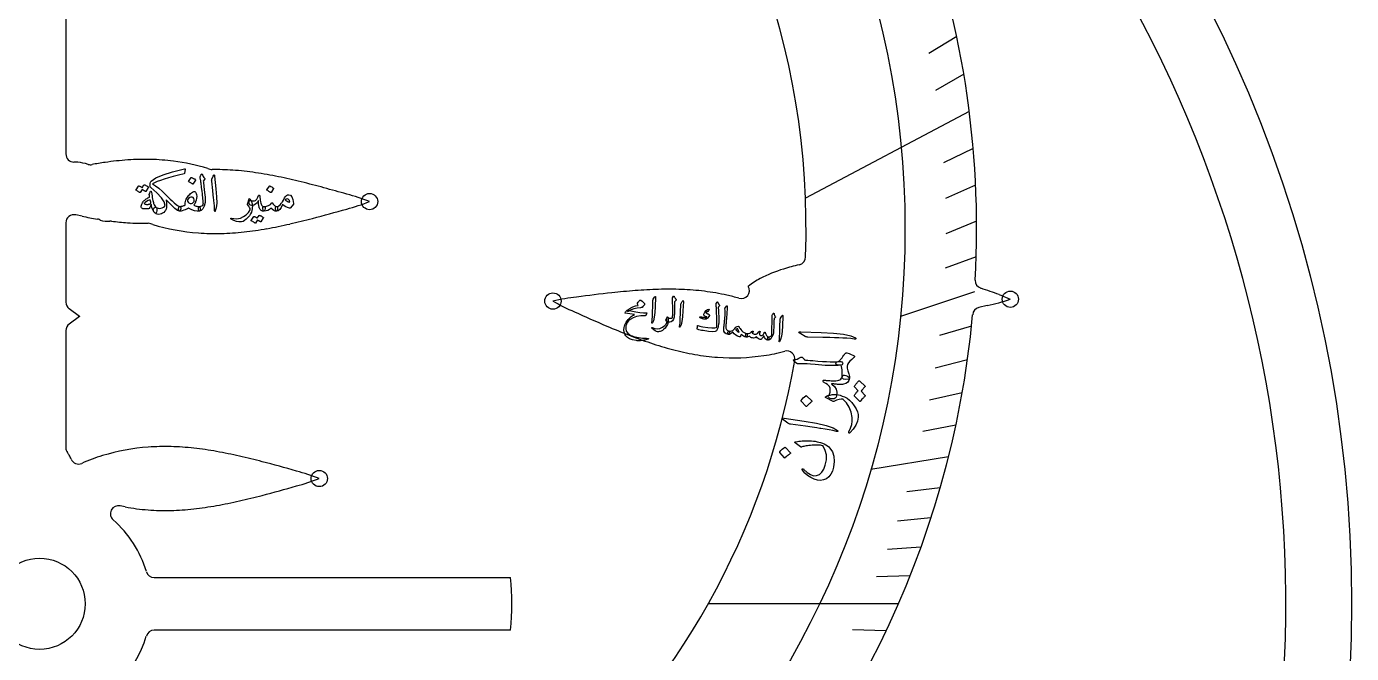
# Model space of a CAD drawing. Header units: millimetres. Extents: x -40.3 to 40.3, y -40.3 to 40.3.
# Drawn here: x -0.4 to 40.32, y -1.53 to 17.73 of the extents above; entities that cross this region are included whole.
import ezdxf

# ---------------------------------------------------------------- set-up
doc = ezdxf.new("R2010")
doc.units = ezdxf.units.MM
for name, color, linetype in [('CUT_INNER', 6, 'Continuous'), ('CUT_OUTER', 1, 'Continuous'), ('ENGRAVE', 7, 'Continuous'), ('ENGRAVE_FINE', 8, 'Continuous'), ('TEXT', 5, 'Continuous')]:
    doc.layers.add(name, color=color, linetype=linetype)

msp = doc.modelspace()

# ---------------------------------------------------------------- linework, layer by layer
at = {"layer": 'CUT_INNER'}
for points in [[(0.806, 19.879), (0.806, 13.816)], [(5.167, 13.369), (5.229, 13.348)], [(1.305, 11.904), (1.109, 11.947)], [(1.866, 11.787), (1.833, 11.802), (1.805, 11.811), (1.776, 11.818)], [(0.806, 11.702), (0.806, 9.265)], [(2.214, 11.754), (2.186, 11.756), (2.158, 11.755)], [(3.477, 11.653), (3.415, 11.674)], [(29.498, 9.496), (29.833, 9.357), (29.838, 9.355)], [(0.908, 9.065), (1.221, 8.832), (1.226, 8.829), (1.221, 8.825), (0.908, 8.593)], [(29.126, 9.161), (28.874, 9.103)], [(0.806, 8.392), (0.806, 4.791)], [(2.631, 2.975), (2.479, 3.007)], [(3.522, 0.806), (14.472, 0.806), (14.478, 0.806)], [(14.478, -0.806), (14.472, -0.806), (3.522, -0.806)]]:
    msp.add_lwpolyline(points, dxfattribs=at)
msp.add_circle((0, 0), 1.4, dxfattribs=at)
for centre, radius, start, end in [((0, 11.523), 23.559, 357.8886, 87.4022), ((0, 0), 38.308, 291.5905, 57.196), ((0.001, 11.523), 28.801, 356.8523, 44.7878), ((1.056, 13.816), 0.25, 180, 270), ((1.071, 12.588), 0.978, 84.129, 90.8616), ((1.037, 12.049), 1.518, 72.6141, 84.9299), ((1.564, 13.736), 0.25, 252.9187, 280.8331), ((2.989, 6.378), 7.245, 97.7687, 100.964), ((3.359, 4.363), 9.292, 93.9935, 98.3474), ((3.24, 6.031), 7.62, 88.7002, 93.9804), ((3.258, 6.9), 6.75, 82.7052, 88.6798), ((3.315, 7.337), 6.31, 72.9348, 82.7197), ((5.309, 13.585), 0.25, 251.2031, 269.9557), ((5.439, 6.483), 6.853, 85.8342, 91.0895), ((5.283, 4.034), 9.307, 81.6302, 85.9704), ((4.833, 0.979), 12.395, 78.3366, 81.6263), ((3.61, -4.952), 18.451, 76.1091, 78.3406), ((0.371, -18.083), 31.976, 74.8287, 76.1233), ((-4.833, -37.447), 52.026, 74.0755, 74.879), ((7.891, 18.059), 6.133, 284.6365, 291.5307), ((7.894, 6.657), 6.124, 68.4668, 75.3586), ((1.056, 11.702), 0.25, 77.7877, 180), ((3.065, 20.147), 8.428, 257.9485, 261.2065), ((2.386, 34.825), 23.758, 282.8908, 284.6334), ((-3.295, 56.618), 46.28, 284.6223, 285.9726), ((2.077, 12.354), 0.605, 249.5576, 277.6763), ((3.123, 18.327), 6.635, 262.1234, 266.4007), ((3.204, 18.54), 6.853, 265.8342, 271.0895), ((3.334, 11.438), 0.25, 71.2031, 89.9557), ((5.345, 17.758), 6.385, 252.9813, 265.8163), ((5.37, 19.7), 8.329, 271.4513, 276.2915), ((5.12, 21.952), 10.595, 276.3, 280.1357), ((4.371, 26.144), 14.854, 280.1356, 282.899), ((5.403, 18.478), 7.107, 265.7729, 271.434), ((23.293, 10.656), 0.25, 282.6019, 359.8018), ((24.368, 5.509), 5.004, 107.4595, 116.3557), ((24.223, 6.204), 4.297, 101.753, 108.4027), ((24.399, 6.222), 4.392, 120.8595, 126.5486), ((29.008, 9.929), 0.25, 177.0133, 251.4646), ((17.169, 3.324), 6.133, 96.199, 103.0933), ((22.576, -36.459), 46.28, 96.1848, 97.5351), ((20.154, -14.068), 23.758, 94.4533, 96.1959), ((19.465, -5.19), 14.854, 91.6981, 94.4615), ((19.339, -0.934), 10.595, 87.8625, 91.6982), ((19.422, 1.331), 8.329, 83.0138, 87.854), ((19.569, 2.544), 7.107, 77.3354, 82.9965), ((20.341, 5.671), 3.887, 72.7346, 78.3434), ((21.569, 9.622), 0.25, 252.6848, 30.961), ((20.481, -15.869), 26.921, 70.4301, 71.7115), ((1.056, 9.265), 0.25, 180, 233.4926), ((18.84, 14.603), 6.124, 240.0294, 246.9211), ((36.662, 53.604), 49.003, 245.6256, 246.9007), ((28.93, 8.859), 0.25, 102.9193, 175.918), ((27.869, 15.165), 6.135, 281.8245, 288.7173), ((1.056, 8.392), 0.25, 126.5074, 180), ((0, 11.523), 28.802, 272.0851, 354.7281), ((26.762, 30.42), 23.793, 246.9267, 248.6643), ((23.52, 22.115), 14.878, 248.6562, 251.4105), ((22.161, 18.072), 10.613, 251.4104, 255.2335), ((21.58, 15.876), 8.341, 255.2418, 260.0681), ((21.529, 12.684), 5.112, 278.2503, 285.5787), ((22.963, 7.518), 0.25, 349.9805, 104.0413), ((0.001, 11.523), 23.559, 311.5005, 350.1042), ((21.367, 14.667), 7.114, 260.0852, 265.7342), ((21.317, 13.942), 6.387, 265.6904, 278.5117), ((1.056, 4.791), 0.25, 180, 215.2948), ((0.214, 4.169), 0.797, 29.3928, 36.792), ((-0.216, 3.915), 1.296, 23.858, 29.8504), ((3.486, -0.584), 5.364, 106.7852, 114.1246), ((3.799, -1.559), 6.387, 94.1279, 106.9492), ((3.857, -2.284), 7.114, 88.5227, 94.1717), ((3.823, -3.511), 8.341, 83.6793, 88.5056), ((3.571, -5.768), 10.613, 79.8479, 83.671), ((2.819, -9.967), 14.878, 77.0937, 79.848), ((0.831, -18.657), 23.793, 75.3642, 77.1018), ((1.198, 4.542), 0.25, 204.1045, 292.4788), ((-5.56, -43.043), 49.003, 74.0631, 75.3382), ((6.347, -1.849), 6.124, 68.4668, 75.3586), ((6.344, 9.553), 6.133, 284.6365, 291.5307), ((0.84, 26.318), 23.758, 282.8908, 284.6334), ((-4.841, 48.112), 46.28, 284.6223, 285.9726), ((2.427, 2.763), 0.25, 77.9167, 228.5156), ((3.815, 9.384), 6.517, 259.5304, 265.7516), ((3.856, 9.972), 7.107, 265.7729, 271.434), ((3.823, 11.194), 8.329, 271.4513, 276.2915), ((3.573, 13.446), 10.595, 276.3, 280.1357), ((2.824, 17.638), 14.854, 280.1356, 282.899), ((0.003, 0.002), 3.424, 16.7207, 48.7447), ((3.522, 1.056), 0.25, 196.1719, 270), ((6.287, 0), 8.231, 354.379, 5.621), ((3.523, -1.057), 0.25, 90.0199, 165.3648), ((0, 0), 3.427, 286.7301, 343.152)]:
    msp.add_arc(centre, radius, start, end, dxfattribs=at)
at = {"layer": 'CUT_OUTER'}
msp.add_circle((0, 0), 40.325, dxfattribs=at)
at = {"layer": 'ENGRAVE'}
for points in [[(28.576, 15.121), (23.541, 12.456)], [(28.737, 9.586), (26.463, 8.827)], [(27.936, 4.514), (25.552, 4.129)], [(26.396, 0), (20.549, 0)]]:
    msp.add_lwpolyline(points, dxfattribs=at)
for centre, radius in [((0, 11.523), 26.6), ((10.142, 12.354), 0.25), ((15.779, 9.298), 0.25), ((29.839, 9.355), 0.25), ((8.596, 3.848), 0.25)]:
    msp.add_circle(centre, radius, dxfattribs=at)
at = {"layer": 'ENGRAVE_FINE'}
for points in [[(28.19, 17.427), (27.335, 16.898)], [(28.408, 16.269), (27.533, 15.768)], [(28.697, 13.984), (27.785, 13.54)], [(28.771, 12.861), (27.843, 12.446)], [(28.801, 11.752), (27.858, 11.367)], [(28.789, 10.66), (27.832, 10.306)], [(28.646, 8.53), (27.664, 8.238)], [(28.519, 7.495), (27.526, 7.234)], [(28.357, 6.48), (27.355, 6.251)], [(28.162, 5.486), (27.152, 5.289)], [(27.681, 3.565), (26.658, 3.434)], [(27.398, 2.639), (26.37, 2.54)], [(27.088, 1.736), (26.058, 1.67)], [(26.754, 0.856), (25.721, 0.823)], [(26.017, -0.833), (24.985, -0.8)]]:
    msp.add_lwpolyline(points, dxfattribs=at)
at = {"layer": 'TEXT'}
for points in [[(4.455, 13.364), (4.46, 13.364), (4.463, 13.363), (4.467, 13.362), (4.47, 13.36), (4.473, 13.356), (4.475, 13.351), (4.475, 13.344), (4.474, 13.336), (4.457, 13.225), (4.455, 13.22), (4.452, 13.216), (4.448, 13.212), (4.442, 13.21), (4.265, 13.167), (4.103, 13.126), (3.957, 13.085), (3.828, 13.045), (3.714, 13.006), (3.617, 12.968), (3.535, 12.931), (3.47, 12.895), (3.561, 12.84), (3.663, 12.762), (3.777, 12.661), (3.904, 12.537), (3.956, 12.486), (4.012, 12.432), (4.072, 12.377), (4.135, 12.32), (4.195, 12.269), (4.242, 12.232), (4.278, 12.209), (4.302, 12.2), (4.327, 12.189), (4.339, 12.166), (4.339, 12.131), (4.325, 12.084), (4.319, 12.072), (4.314, 12.062), (4.308, 12.057), (4.302, 12.055), (4.243, 12.077), (4.157, 12.141), (4.043, 12.249), (3.902, 12.399), (3.894, 12.404), (3.888, 12.405), (3.885, 12.403), (3.885, 12.397), (3.895, 12.322), (3.902, 12.257), (3.903, 12.202), (3.901, 12.156), (3.892, 12.127), (3.881, 12.101), (3.867, 12.077), (3.851, 12.055), (3.818, 12.022), (3.781, 11.996), (3.743, 11.978), (3.702, 11.967), (3.655, 11.962), (3.614, 11.966), (3.579, 11.978), (3.549, 11.999), (3.518, 12.032), (3.5, 12.065), (3.494, 12.096), (3.502, 12.126), (3.521, 12.158), (3.541, 12.177), (3.561, 12.182), (3.583, 12.174), (3.615, 12.158), (3.649, 12.148), (3.687, 12.146), (3.727, 12.15), (3.767, 12.161), (3.803, 12.179), (3.835, 12.203), (3.864, 12.233), (3.829, 12.345), (3.743, 12.473), (3.605, 12.62), (3.417, 12.785), (3.403, 12.8), (3.394, 12.818), (3.391, 12.839), (3.393, 12.863), (3.402, 12.911), (3.411, 12.947), (3.42, 12.972), (3.429, 12.985), (3.576, 13.081), (3.796, 13.175), (4.087, 13.269), (4.45, 13.363), (4.451, 13.363), (4.452, 13.363), (4.452, 13.363), (4.453, 13.364), (4.453, 13.364), (4.454, 13.364), (4.454, 13.364), (4.455, 13.364)], [(4.659, 13.091), (4.661, 13.093), (4.664, 13.095), (4.668, 13.095), (4.672, 13.095), (4.703, 13.082), (4.733, 13.066), (4.76, 13.048), (4.786, 13.027), (4.788, 13.024), (4.79, 13.021), (4.789, 13.018), (4.788, 13.014), (4.712, 12.892), (4.709, 12.889), (4.706, 12.889), (4.701, 12.89), (4.696, 12.894), (4.691, 12.897), (4.684, 12.902), (4.675, 12.908), (4.662, 12.916), (4.647, 12.926), (4.629, 12.937), (4.608, 12.95), (4.584, 12.964), (4.58, 12.967), (4.579, 12.969), (4.579, 12.972), (4.58, 12.974)], [(4.937, 13.116), (4.948, 13.142), (4.956, 13.162), (4.962, 13.178), (4.966, 13.188), (4.969, 13.194), (4.972, 13.199), (4.977, 13.201), (4.982, 13.202), (4.988, 13.201), (4.993, 13.198), (4.997, 13.193), (5, 13.186), (5.013, 13.152), (5.029, 13.121), (5.048, 13.093), (5.069, 13.069), (5.075, 13.061), (5.076, 13.052), (5.074, 13.043), (5.067, 13.032), (5.032, 12.982), (5.034, 12.96), (5.037, 12.938), (5.039, 12.916), (5.041, 12.895), (5.044, 12.875), (5.046, 12.854), (5.049, 12.835), (5.051, 12.815), (5.073, 12.635), (5.087, 12.494), (5.092, 12.392), (5.088, 12.33), (5.058, 12.217), (5.018, 12.133), (4.969, 12.08), (4.911, 12.055), (4.91, 12.055), (4.908, 12.055), (4.907, 12.055), (4.905, 12.055), (4.895, 12.064), (4.889, 12.085), (4.886, 12.117), (4.887, 12.161), (4.889, 12.178), (4.893, 12.189), (4.901, 12.197), (4.911, 12.2), (4.952, 12.208), (4.986, 12.223), (5.013, 12.244), (5.033, 12.272), (5.032, 12.306), (5.03, 12.344), (5.026, 12.387), (5.021, 12.434), (5.016, 12.486), (5.009, 12.542), (5.002, 12.603), (4.993, 12.667), (4.986, 12.731), (4.978, 12.788), (4.972, 12.838), (4.966, 12.883), (4.961, 12.92), (4.957, 12.952), (4.954, 12.976), (4.951, 12.995), (4.935, 13.087), (4.935, 13.096), (4.935, 13.104), (4.936, 13.11), (4.937, 13.116)], [(5.335, 13.132), (5.351, 13.161), (5.363, 13.172), (5.372, 13.163), (5.379, 13.135), (5.416, 12.741), (5.438, 12.5), (5.443, 12.307), (5.431, 12.162), (5.401, 12.066), (5.396, 12.059), (5.391, 12.054), (5.387, 12.054), (5.384, 12.057), (5.381, 12.062), (5.379, 12.068), (5.378, 12.075), (5.377, 12.084), (5.377, 12.154), (5.374, 12.227), (5.367, 12.306), (5.358, 12.388), (5.356, 12.409), (5.349, 12.467), (5.339, 12.562), (5.324, 12.693), (5.289, 12.984), (5.288, 12.999), (5.289, 13.014), (5.291, 13.027), (5.295, 13.038)], [(3.208, 12.867), (3.21, 12.868), (3.213, 12.87), (3.217, 12.87), (3.221, 12.87), (3.237, 12.864), (3.252, 12.857), (3.267, 12.85), (3.281, 12.842), (3.295, 12.834), (3.309, 12.825), (3.322, 12.815), (3.335, 12.804), (3.338, 12.8), (3.339, 12.797), (3.339, 12.793), (3.337, 12.789), (3.26, 12.667), (3.258, 12.666), (3.255, 12.666), (3.251, 12.667), (3.245, 12.671), (3.242, 12.674), (3.236, 12.678), (3.228, 12.683), (3.218, 12.689), (3.206, 12.697), (3.191, 12.705), (3.174, 12.715), (3.154, 12.727), (3.093, 12.632), (3.09, 12.629), (3.086, 12.628), (3.082, 12.63), (3.077, 12.634), (3.072, 12.637), (3.065, 12.642), (3.055, 12.648), (3.043, 12.656), (3.028, 12.666), (3.01, 12.677), (2.988, 12.69), (2.964, 12.704), (2.962, 12.707), (2.961, 12.709), (2.961, 12.711), (2.963, 12.714), (3.041, 12.831), (3.043, 12.833), (3.046, 12.834), (3.05, 12.835), (3.054, 12.834), (3.068, 12.83), (3.081, 12.825), (3.093, 12.819), (3.106, 12.813), (3.117, 12.806), (3.129, 12.798), (3.14, 12.79), (3.151, 12.781)], [(3.584, 12.172), (3.599, 12.156), (3.606, 12.134), (3.607, 12.106), (3.602, 12.071), (3.59, 12.032), (3.578, 12.007), (3.565, 11.996), (3.551, 11.999), (3.511, 12.037), (3.477, 12.096), (3.449, 12.175), (3.427, 12.274), (3.409, 12.216), (3.39, 12.172), (3.37, 12.145), (3.348, 12.132), (3.337, 12.13), (3.324, 12.129), (3.31, 12.128), (3.296, 12.127), (3.281, 12.128), (3.265, 12.128), (3.248, 12.128), (3.231, 12.129), (3.2, 12.132), (3.176, 12.136), (3.159, 12.141), (3.147, 12.147), (3.132, 12.164), (3.122, 12.182), (3.119, 12.199), (3.122, 12.216), (3.144, 12.272), (3.164, 12.316), (3.181, 12.348), (3.196, 12.367), (3.215, 12.385), (3.235, 12.402), (3.256, 12.419), (3.278, 12.434), (3.302, 12.449), (3.327, 12.464), (3.354, 12.477), (3.382, 12.491), (3.374, 12.553), (3.372, 12.566), (3.372, 12.578), (3.374, 12.588), (3.377, 12.597), (3.411, 12.669), (3.418, 12.678), (3.425, 12.677), (3.431, 12.667), (3.437, 12.648), (3.446, 12.586), (3.455, 12.53), (3.464, 12.478), (3.472, 12.432), (3.48, 12.391), (3.488, 12.355), (3.496, 12.325), (3.504, 12.299), (3.521, 12.258), (3.54, 12.223), (3.561, 12.194), (3.584, 12.172)], [(4.759, 12.664), (4.761, 12.664), (4.763, 12.664), (4.765, 12.664), (4.767, 12.663), (4.768, 12.663), (4.77, 12.662), (4.771, 12.662), (4.773, 12.661), (4.791, 12.646), (4.805, 12.627), (4.816, 12.602), (4.823, 12.572), (4.829, 12.512), (4.827, 12.454), (4.815, 12.398), (4.796, 12.343), (4.79, 12.33), (4.784, 12.317), (4.777, 12.304), (4.77, 12.291), (4.763, 12.278), (4.755, 12.266), (4.746, 12.253), (4.738, 12.24), (4.762, 12.232), (4.786, 12.224), (4.809, 12.217), (4.831, 12.212), (4.852, 12.207), (4.873, 12.204), (4.892, 12.201), (4.911, 12.2), (4.918, 12.197), (4.924, 12.19), (4.928, 12.177), (4.931, 12.16), (4.933, 12.115), (4.931, 12.083), (4.923, 12.063), (4.911, 12.055), (4.842, 12.056), (4.764, 12.071), (4.677, 12.102), (4.58, 12.148), (4.548, 12.133), (4.512, 12.118), (4.472, 12.103), (4.428, 12.087), (4.384, 12.073), (4.349, 12.063), (4.322, 12.057), (4.304, 12.055), (4.295, 12.057), (4.287, 12.064), (4.28, 12.075), (4.275, 12.091), (4.273, 12.099), (4.272, 12.108), (4.271, 12.117), (4.271, 12.126), (4.272, 12.135), (4.272, 12.144), (4.274, 12.152), (4.275, 12.161), (4.28, 12.178), (4.286, 12.189), (4.294, 12.197), (4.304, 12.2), (4.327, 12.204), (4.349, 12.208), (4.371, 12.213), (4.392, 12.218), (4.413, 12.224), (4.434, 12.229), (4.454, 12.235), (4.474, 12.242), (4.471, 12.278), (4.473, 12.315), (4.481, 12.354), (4.494, 12.394), (4.508, 12.427), (4.524, 12.458), (4.543, 12.489), (4.564, 12.518), (4.587, 12.546), (4.613, 12.574), (4.642, 12.6), (4.673, 12.626), (4.698, 12.642), (4.721, 12.654), (4.741, 12.662), (4.759, 12.664)], [(7.062, 12.831), (7.064, 12.833), (7.067, 12.834), (7.071, 12.835), (7.075, 12.834), (7.106, 12.822), (7.136, 12.806), (7.163, 12.788), (7.189, 12.767), (7.192, 12.764), (7.193, 12.761), (7.193, 12.757), (7.191, 12.754), (7.115, 12.632), (7.113, 12.629), (7.109, 12.628), (7.104, 12.63), (7.099, 12.634), (7.095, 12.637), (7.088, 12.642), (7.078, 12.648), (7.066, 12.656), (7.05, 12.666), (7.032, 12.677), (7.011, 12.69), (6.987, 12.704), (6.984, 12.707), (6.982, 12.709), (6.982, 12.711), (6.984, 12.714)], [(3.4, 12.409), (3.334, 12.386), (3.282, 12.358), (3.242, 12.326), (3.215, 12.29), (3.227, 12.282), (3.243, 12.275), (3.261, 12.271), (3.284, 12.267), (3.297, 12.267), (3.31, 12.267), (3.323, 12.267), (3.336, 12.268), (3.349, 12.27), (3.363, 12.272), (3.376, 12.276), (3.39, 12.28), (3.406, 12.29), (3.414, 12.308), (3.415, 12.334), (3.409, 12.367), (3.405, 12.382), (3.402, 12.394), (3.4, 12.403), (3.4, 12.409)], [(4.686, 12.494), (4.649, 12.492), (4.613, 12.477), (4.579, 12.451), (4.547, 12.412), (4.541, 12.399), (4.542, 12.383), (4.55, 12.364), (4.564, 12.341), (4.583, 12.32), (4.603, 12.305), (4.624, 12.296), (4.646, 12.293), (4.67, 12.297), (4.696, 12.309), (4.723, 12.328), (4.752, 12.356), (4.75, 12.409), (4.738, 12.45), (4.717, 12.479), (4.686, 12.494)], [(5.89, 11.818), (5.885, 11.821), (5.881, 11.824), (5.878, 11.828), (5.877, 11.832), (5.877, 11.835), (5.877, 11.838), (5.879, 11.841), (5.882, 11.845), (5.884, 11.847), (5.888, 11.848), (5.892, 11.848), (5.898, 11.846), (5.973, 11.83), (6.043, 11.824), (6.11, 11.83), (6.172, 11.848), (6.269, 11.894), (6.351, 11.951), (6.419, 12.019), (6.473, 12.097), (6.473, 12.098), (6.474, 12.1), (6.475, 12.101), (6.475, 12.102), (6.476, 12.103), (6.476, 12.103), (6.476, 12.104), (6.476, 12.105), (6.471, 12.137), (6.455, 12.175), (6.43, 12.218), (6.394, 12.266), (6.393, 12.269), (6.392, 12.271), (6.392, 12.274), (6.393, 12.275), (6.439, 12.439), (6.444, 12.445), (6.453, 12.441), (6.466, 12.427), (6.482, 12.402), (6.503, 12.365), (6.519, 12.324), (6.531, 12.279), (6.539, 12.23), (6.54, 12.203), (6.538, 12.168), (6.533, 12.127), (6.524, 12.079), (6.509, 12.028), (6.483, 11.974), (6.447, 11.918), (6.401, 11.861), (6.351, 11.81), (6.302, 11.772), (6.255, 11.747), (6.209, 11.736), (6.128, 11.734), (6.048, 11.747), (5.969, 11.775), (5.89, 11.818)], [(6.747, 12.552), (6.755, 12.549), (6.76, 12.544), (6.763, 12.536), (6.765, 12.526), (6.766, 12.519), (6.767, 12.509), (6.769, 12.497), (6.771, 12.482), (6.773, 12.464), (6.775, 12.444), (6.778, 12.421), (6.781, 12.396), (6.788, 12.348), (6.796, 12.307), (6.805, 12.275), (6.817, 12.251), (6.83, 12.232), (6.848, 12.217), (6.868, 12.207), (6.892, 12.2), (6.915, 12.192), (6.929, 12.18), (6.935, 12.162), (6.932, 12.139), (6.923, 12.102), (6.913, 12.076), (6.903, 12.06), (6.894, 12.055), (6.847, 12.061), (6.808, 12.079), (6.778, 12.109), (6.757, 12.152), (6.753, 12.165), (6.749, 12.179), (6.745, 12.194), (6.742, 12.21), (6.739, 12.227), (6.736, 12.245), (6.733, 12.265), (6.731, 12.285), (6.73, 12.305), (6.728, 12.322), (6.727, 12.338), (6.726, 12.351), (6.725, 12.362), (6.724, 12.37), (6.724, 12.375), (6.723, 12.378), (6.723, 12.38), (6.723, 12.38), (6.723, 12.381), (6.722, 12.38), (6.721, 12.38), (6.72, 12.378), (6.718, 12.376), (6.717, 12.373), (6.685, 12.315), (6.64, 12.273), (6.584, 12.247), (6.516, 12.237), (6.487, 12.24), (6.465, 12.252), (6.449, 12.271), (6.439, 12.299), (6.436, 12.325), (6.437, 12.346), (6.441, 12.364), (6.449, 12.378), (6.458, 12.388), (6.468, 12.393), (6.478, 12.393), (6.487, 12.389), (6.496, 12.384), (6.503, 12.38), (6.509, 12.377), (6.515, 12.377), (6.561, 12.375), (6.601, 12.38), (6.634, 12.391), (6.661, 12.409), (6.676, 12.426), (6.692, 12.453), (6.709, 12.49), (6.727, 12.537), (6.73, 12.545), (6.734, 12.55), (6.74, 12.552), (6.747, 12.552)], [(7.284, 12.2), (7.297, 12.196), (7.306, 12.191), (7.312, 12.187), (7.315, 12.182), (7.316, 12.175), (7.316, 12.166), (7.316, 12.156), (7.315, 12.144), (7.309, 12.105), (7.301, 12.077), (7.293, 12.061), (7.284, 12.055), (7.241, 12.061), (7.197, 12.08), (7.154, 12.11), (7.111, 12.153), (7.069, 12.114), (7.019, 12.085), (6.96, 12.065), (6.892, 12.055), (6.885, 12.057), (6.879, 12.061), (6.874, 12.069), (6.871, 12.079), (6.858, 12.147), (6.857, 12.154), (6.858, 12.162), (6.86, 12.171), (6.865, 12.181), (6.87, 12.188), (6.876, 12.193), (6.884, 12.197), (6.892, 12.2), (6.973, 12.212), (7.04, 12.233), (7.092, 12.265), (7.13, 12.306), (7.134, 12.311), (7.139, 12.316), (7.146, 12.318), (7.152, 12.319), (7.159, 12.318), (7.163, 12.315), (7.166, 12.31), (7.167, 12.304), (7.167, 12.298), (7.168, 12.293), (7.169, 12.289), (7.17, 12.285), (7.197, 12.252), (7.225, 12.227), (7.254, 12.21), (7.284, 12.2)], [(7.658, 12.566), (7.709, 12.548), (7.75, 12.498), (7.783, 12.415), (7.808, 12.299), (7.809, 12.291), (7.808, 12.284), (7.806, 12.277), (7.803, 12.272), (7.715, 12.161), (7.708, 12.155), (7.701, 12.15), (7.693, 12.149), (7.684, 12.15), (7.624, 12.171), (7.568, 12.197), (7.515, 12.228), (7.466, 12.266), (7.426, 12.174), (7.383, 12.108), (7.335, 12.068), (7.284, 12.055), (7.278, 12.057), (7.272, 12.064), (7.266, 12.074), (7.26, 12.089), (7.25, 12.126), (7.247, 12.155), (7.249, 12.177), (7.258, 12.192), (7.264, 12.195), (7.27, 12.198), (7.276, 12.199), (7.284, 12.2), (7.321, 12.206), (7.356, 12.223), (7.391, 12.251), (7.425, 12.29), (7.44, 12.312), (7.463, 12.349), (7.493, 12.401), (7.53, 12.466), (7.559, 12.51), (7.59, 12.541), (7.623, 12.56), (7.658, 12.566)], [(7.543, 12.409), (7.573, 12.383), (7.607, 12.363), (7.645, 12.347), (7.687, 12.335), (7.685, 12.366), (7.676, 12.392), (7.662, 12.412), (7.641, 12.426), (7.617, 12.434), (7.592, 12.433), (7.567, 12.425), (7.543, 12.409)], [(6.747, 11.928), (6.75, 11.93), (6.752, 11.931), (6.756, 11.932), (6.76, 11.931), (6.776, 11.926), (6.792, 11.919), (6.806, 11.912), (6.821, 11.904), (6.835, 11.896), (6.848, 11.886), (6.861, 11.877), (6.874, 11.866), (6.877, 11.862), (6.878, 11.859), (6.878, 11.855), (6.876, 11.851), (6.799, 11.729), (6.797, 11.727), (6.794, 11.727), (6.79, 11.729), (6.785, 11.732), (6.781, 11.735), (6.775, 11.739), (6.767, 11.745), (6.757, 11.751), (6.745, 11.758), (6.73, 11.767), (6.713, 11.777), (6.693, 11.789), (6.632, 11.694), (6.629, 11.691), (6.625, 11.69), (6.621, 11.692), (6.616, 11.695), (6.611, 11.699), (6.604, 11.703), (6.594, 11.71), (6.582, 11.718), (6.567, 11.727), (6.549, 11.739), (6.527, 11.752), (6.503, 11.766), (6.501, 11.768), (6.5, 11.771), (6.5, 11.773), (6.502, 11.776), (6.58, 11.893), (6.582, 11.895), (6.585, 11.896), (6.589, 11.897), (6.593, 11.896), (6.607, 11.892), (6.62, 11.887), (6.632, 11.881), (6.645, 11.874), (6.657, 11.867), (6.668, 11.86), (6.679, 11.852), (6.69, 11.843)], [(18.903, 9.416), (18.917, 9.436), (18.928, 9.442), (18.933, 9.435), (18.935, 9.413), (18.919, 9.121), (18.909, 8.942), (18.892, 8.8), (18.867, 8.696), (18.836, 8.629), (18.831, 8.624), (18.827, 8.621), (18.824, 8.621), (18.822, 8.624), (18.82, 8.628), (18.819, 8.632), (18.819, 8.638), (18.82, 8.645), (18.827, 8.696), (18.833, 8.75), (18.837, 8.808), (18.839, 8.869), (18.84, 8.885), (18.841, 8.928), (18.844, 8.998), (18.847, 9.096), (18.853, 9.313), (18.854, 9.324), (18.856, 9.334), (18.859, 9.344), (18.863, 9.352)], [(19.496, 9.452), (19.499, 9.451), (19.501, 9.448), (19.503, 9.445), (19.504, 9.441), (19.506, 9.434), (19.51, 9.425), (19.516, 9.414), (19.524, 9.4), (19.529, 9.393), (19.534, 9.386), (19.539, 9.38), (19.543, 9.373), (19.548, 9.367), (19.552, 9.361), (19.557, 9.356), (19.561, 9.351), (19.565, 9.344), (19.566, 9.336), (19.562, 9.327), (19.555, 9.318), (19.518, 9.277), (19.517, 9.26), (19.517, 9.241), (19.517, 9.217), (19.517, 9.19), (19.517, 9.159), (19.517, 9.125), (19.516, 9.086), (19.516, 9.044), (19.516, 9.002), (19.515, 8.963), (19.514, 8.927), (19.512, 8.895), (19.51, 8.867), (19.507, 8.841), (19.504, 8.819), (19.5, 8.801), (19.481, 8.739), (19.452, 8.693), (19.415, 8.662), (19.368, 8.647), (19.361, 8.646), (19.354, 8.646), (19.347, 8.645), (19.341, 8.646), (19.335, 8.646), (19.329, 8.647), (19.323, 8.648), (19.318, 8.649), (19.303, 8.656), (19.292, 8.67), (19.284, 8.69), (19.279, 8.716), (19.276, 8.744), (19.277, 8.768), (19.281, 8.788), (19.287, 8.805), (19.289, 8.808), (19.291, 8.81), (19.293, 8.811), (19.295, 8.811), (19.298, 8.81), (19.3, 8.809), (19.302, 8.807), (19.304, 8.805), (19.317, 8.792), (19.334, 8.783), (19.353, 8.776), (19.375, 8.771), (19.398, 8.77), (19.419, 8.772), (19.438, 8.777), (19.454, 8.784), (19.458, 8.819), (19.46, 8.887), (19.461, 8.986), (19.459, 9.117), (19.457, 9.263), (19.457, 9.282), (19.456, 9.3), (19.455, 9.318), (19.453, 9.334), (19.452, 9.342), (19.451, 9.35), (19.451, 9.357), (19.451, 9.363), (19.451, 9.368), (19.451, 9.373), (19.451, 9.376), (19.45, 9.379), (19.45, 9.385), (19.451, 9.391), (19.453, 9.396), (19.456, 9.4), (19.487, 9.447), (19.489, 9.449), (19.491, 9.451), (19.494, 9.451), (19.496, 9.452)], [(18.172, 8.999), (18.322, 8.971), (18.452, 8.951), (18.563, 8.939), (18.654, 8.935), (18.657, 8.935), (18.659, 8.934), (18.661, 8.933), (18.662, 8.932), (18.663, 8.93), (18.664, 8.928), (18.664, 8.925), (18.663, 8.923), (18.659, 8.912), (18.655, 8.903), (18.652, 8.894), (18.648, 8.886), (18.645, 8.88), (18.642, 8.873), (18.64, 8.868), (18.637, 8.864), (18.632, 8.857), (18.627, 8.853), (18.622, 8.85), (18.616, 8.849), (18.476, 8.845), (18.352, 8.824), (18.244, 8.786), (18.151, 8.732), (18.102, 8.69), (18.065, 8.644), (18.038, 8.593), (18.022, 8.538), (18.016, 8.449), (18.034, 8.373), (18.076, 8.31), (18.142, 8.26), (18.177, 8.242), (18.216, 8.226), (18.259, 8.212), (18.307, 8.199), (18.358, 8.188), (18.413, 8.178), (18.472, 8.169), (18.534, 8.162), (18.557, 8.16), (18.579, 8.158), (18.6, 8.156), (18.622, 8.155), (18.642, 8.154), (18.663, 8.153), (18.682, 8.152), (18.701, 8.152), (18.707, 8.151), (18.711, 8.149), (18.712, 8.145), (18.713, 8.14), (18.711, 8.134), (18.709, 8.13), (18.707, 8.127), (18.703, 8.126), (18.668, 8.117), (18.635, 8.109), (18.603, 8.102), (18.574, 8.096), (18.546, 8.091), (18.521, 8.087), (18.498, 8.084), (18.477, 8.082), (18.457, 8.081), (18.438, 8.08), (18.419, 8.079), (18.401, 8.079), (18.384, 8.08), (18.367, 8.081), (18.35, 8.083), (18.334, 8.086), (18.226, 8.111), (18.137, 8.143), (18.068, 8.182), (18.019, 8.229), (17.986, 8.283), (17.966, 8.343), (17.96, 8.41), (17.967, 8.483), (17.992, 8.571), (18.032, 8.654), (18.088, 8.732), (18.16, 8.805), (18.187, 8.826), (18.217, 8.846), (18.25, 8.864), (18.285, 8.881), (18.001, 8.926), (17.995, 8.93), (17.993, 8.936), (17.995, 8.943), (18.002, 8.952), (18.013, 8.965), (18.024, 8.977), (18.033, 8.988), (18.042, 8.997), (18.049, 9.005), (18.055, 9.011), (18.06, 9.015), (18.064, 9.019), (18.072, 9.018), (18.093, 9.015), (18.126, 9.008), (18.172, 8.999)], [(18.47, 9.094), (18.363, 9.083), (18.267, 9.062), (18.182, 9.031), (18.108, 8.991), (18.097, 8.984), (18.087, 8.981), (18.078, 8.982), (18.07, 8.985), (18.062, 8.998), (18.066, 9.013), (18.081, 9.032), (18.108, 9.053), (18.169, 9.09), (18.237, 9.121), (18.312, 9.147), (18.395, 9.167), (18.378, 9.203), (18.375, 9.212), (18.374, 9.22), (18.375, 9.229), (18.379, 9.236), (18.399, 9.265), (18.418, 9.289), (18.434, 9.308), (18.448, 9.321), (18.457, 9.327), (18.465, 9.33), (18.472, 9.329), (18.479, 9.325), (18.517, 9.295), (18.548, 9.268), (18.573, 9.244), (18.592, 9.222), (18.595, 9.215), (18.596, 9.207), (18.594, 9.198), (18.59, 9.187), (18.58, 9.171), (18.565, 9.152), (18.545, 9.13), (18.519, 9.105), (18.513, 9.102), (18.503, 9.099), (18.488, 9.096), (18.47, 9.094)], [(19.755, 9.289), (19.77, 9.309), (19.78, 9.316), (19.786, 9.308), (19.788, 9.287), (19.772, 8.995), (19.762, 8.816), (19.744, 8.674), (19.72, 8.57), (19.688, 8.503), (19.683, 8.498), (19.679, 8.495), (19.676, 8.495), (19.674, 8.498), (19.672, 8.501), (19.672, 8.506), (19.672, 8.512), (19.672, 8.518), (19.68, 8.569), (19.685, 8.623), (19.689, 8.681), (19.691, 8.742), (19.692, 8.758), (19.694, 8.802), (19.696, 8.872), (19.7, 8.97), (19.705, 9.186), (19.706, 9.198), (19.708, 9.208), (19.712, 9.217), (19.716, 9.226)], [(20.847, 9.262), (20.852, 9.248), (20.857, 9.235), (20.863, 9.223), (20.869, 9.211), (20.875, 9.2), (20.882, 9.19), (20.889, 9.18), (20.897, 9.17), (20.9, 9.165), (20.901, 9.16), (20.898, 9.154), (20.894, 9.148), (20.867, 9.116), (20.865, 9.112), (20.863, 9.109), (20.862, 9.107), (20.861, 9.105), (20.866, 9.007), (20.87, 8.918), (20.873, 8.839), (20.875, 8.769), (20.876, 8.71), (20.875, 8.659), (20.873, 8.619), (20.87, 8.588), (20.861, 8.53), (20.858, 8.512), (20.853, 8.494), (20.847, 8.476), (20.841, 8.458), (20.834, 8.441), (20.825, 8.423), (20.816, 8.405), (20.805, 8.387), (20.766, 8.365), (20.685, 8.357), (20.563, 8.366), (20.399, 8.389), (20.349, 8.398), (20.302, 8.408), (20.259, 8.419), (20.22, 8.43), (20.217, 8.432), (20.215, 8.434), (20.213, 8.438), (20.214, 8.441), (20.215, 8.46), (20.217, 8.476), (20.218, 8.491), (20.22, 8.504), (20.221, 8.516), (20.223, 8.526), (20.225, 8.535), (20.226, 8.543), (20.227, 8.547), (20.229, 8.549), (20.232, 8.55), (20.235, 8.548), (20.262, 8.535), (20.296, 8.524), (20.339, 8.514), (20.39, 8.504), (20.543, 8.482), (20.664, 8.471), (20.753, 8.473), (20.809, 8.487), (20.814, 8.522), (20.817, 8.588), (20.816, 8.685), (20.813, 8.812), (20.808, 8.939), (20.805, 9.035), (20.802, 9.1), (20.799, 9.134), (20.799, 9.144), (20.798, 9.153), (20.797, 9.161), (20.796, 9.169), (20.795, 9.175), (20.795, 9.182), (20.794, 9.187), (20.794, 9.192), (20.793, 9.202), (20.794, 9.211), (20.797, 9.22), (20.801, 9.228), (20.83, 9.269), (20.832, 9.272), (20.835, 9.274), (20.837, 9.274), (20.839, 9.274), (20.842, 9.272), (20.844, 9.269), (20.846, 9.266), (20.847, 9.262)], [(20.575, 9.052), (20.577, 9.052), (20.578, 9.051), (20.58, 9.049), (20.581, 9.047), (20.581, 9.045), (20.581, 9.043), (20.581, 9.041), (20.58, 9.039), (20.546, 8.98), (20.542, 8.974), (20.538, 8.97), (20.534, 8.967), (20.53, 8.965), (20.515, 8.963), (20.502, 8.96), (20.49, 8.954), (20.481, 8.947), (20.479, 8.943), (20.48, 8.938), (20.485, 8.933), (20.494, 8.926), (20.501, 8.923), (20.507, 8.92), (20.514, 8.917), (20.521, 8.914), (20.528, 8.911), (20.536, 8.908), (20.544, 8.906), (20.552, 8.903), (20.58, 8.886), (20.586, 8.859), (20.57, 8.822), (20.531, 8.775), (20.516, 8.762), (20.502, 8.752), (20.488, 8.745), (20.476, 8.742), (20.462, 8.741), (20.444, 8.742), (20.421, 8.746), (20.393, 8.752), (20.379, 8.756), (20.366, 8.76), (20.353, 8.764), (20.341, 8.769), (20.33, 8.773), (20.32, 8.778), (20.311, 8.782), (20.302, 8.787), (20.297, 8.79), (20.293, 8.795), (20.291, 8.799), (20.291, 8.804), (20.293, 8.808), (20.295, 8.811), (20.299, 8.813), (20.305, 8.812), (20.321, 8.811), (20.34, 8.809), (20.361, 8.807), (20.384, 8.804), (20.427, 8.799), (20.461, 8.797), (20.486, 8.797), (20.501, 8.8), (20.503, 8.801), (20.505, 8.803), (20.505, 8.805), (20.505, 8.808), (20.504, 8.81), (20.502, 8.812), (20.5, 8.814), (20.496, 8.815), (20.463, 8.829), (20.45, 8.835), (20.438, 8.842), (20.429, 8.85), (20.422, 8.859), (20.416, 8.869), (20.414, 8.879), (20.414, 8.888), (20.417, 8.898), (20.448, 8.961), (20.485, 9.008), (20.527, 9.039), (20.575, 9.052)], [(21.121, 9.147), (21.124, 9.15), (21.126, 9.152), (21.128, 9.153), (21.13, 9.153), (21.133, 9.151), (21.134, 9.146), (21.136, 9.138), (21.136, 9.127), (21.133, 9.037), (21.128, 8.955), (21.123, 8.88), (21.118, 8.811), (21.112, 8.752), (21.107, 8.7), (21.102, 8.653), (21.099, 8.613), (21.096, 8.579), (21.093, 8.55), (21.091, 8.528), (21.089, 8.512), (21.093, 8.463), (21.11, 8.424), (21.143, 8.397), (21.19, 8.38), (21.203, 8.374), (21.21, 8.365), (21.212, 8.351), (21.208, 8.334), (21.198, 8.307), (21.19, 8.288), (21.181, 8.277), (21.174, 8.274), (21.107, 8.293), (21.061, 8.327), (21.036, 8.377), (21.031, 8.442), (21.033, 8.472), (21.035, 8.502), (21.038, 8.533), (21.041, 8.563), (21.044, 8.594), (21.047, 8.624), (21.05, 8.655), (21.054, 8.686), (21.06, 8.744), (21.065, 8.797), (21.068, 8.844), (21.069, 8.886), (21.069, 8.926), (21.069, 8.969), (21.068, 9.014), (21.066, 9.062), (21.066, 9.071), (21.068, 9.079), (21.07, 9.085), (21.074, 9.091)], [(19.305, 8.805), (19.312, 8.79), (19.317, 8.772), (19.321, 8.752), (19.323, 8.729), (19.323, 8.705), (19.321, 8.681), (19.318, 8.657), (19.313, 8.633), (19.306, 8.608), (19.295, 8.581), (19.279, 8.55), (19.26, 8.516), (19.228, 8.47), (19.19, 8.431), (19.148, 8.399), (19.101, 8.375), (19.075, 8.366), (19.049, 8.36), (19.023, 8.357), (18.996, 8.358), (18.964, 8.366), (18.925, 8.387), (18.878, 8.419), (18.823, 8.464), (18.82, 8.467), (18.818, 8.471), (18.817, 8.475), (18.818, 8.479), (18.82, 8.482), (18.823, 8.484), (18.827, 8.484), (18.833, 8.482), (18.912, 8.452), (18.99, 8.445), (19.069, 8.46), (19.148, 8.498), (19.184, 8.523), (19.218, 8.551), (19.247, 8.583), (19.274, 8.618), (19.277, 8.624), (19.279, 8.631), (19.28, 8.639), (19.28, 8.647), (19.278, 8.659), (19.272, 8.673), (19.261, 8.69), (19.247, 8.71), (19.245, 8.713), (19.245, 8.716), (19.246, 8.721), (19.248, 8.725), (19.288, 8.805), (19.29, 8.808), (19.292, 8.809), (19.294, 8.811), (19.296, 8.811), (19.299, 8.81), (19.301, 8.809), (19.303, 8.807), (19.305, 8.805)], [(22.52, 8.867), (22.531, 8.885), (22.539, 8.899), (22.545, 8.91), (22.549, 8.917), (22.552, 8.921), (22.555, 8.924), (22.558, 8.926), (22.562, 8.926), (22.567, 8.924), (22.57, 8.922), (22.572, 8.918), (22.574, 8.912), (22.58, 8.886), (22.588, 8.861), (22.599, 8.839), (22.611, 8.819), (22.615, 8.812), (22.615, 8.806), (22.612, 8.799), (22.606, 8.792), (22.575, 8.759), (22.574, 8.743), (22.574, 8.726), (22.573, 8.71), (22.573, 8.695), (22.572, 8.679), (22.572, 8.664), (22.571, 8.649), (22.571, 8.635), (22.568, 8.501), (22.562, 8.396), (22.555, 8.321), (22.545, 8.276), (22.511, 8.197), (22.473, 8.14), (22.431, 8.106), (22.386, 8.094), (22.385, 8.094), (22.384, 8.094), (22.383, 8.095), (22.381, 8.095), (22.375, 8.102), (22.373, 8.118), (22.375, 8.142), (22.38, 8.174), (22.383, 8.186), (22.387, 8.194), (22.394, 8.199), (22.402, 8.2), (22.433, 8.201), (22.459, 8.209), (22.481, 8.221), (22.499, 8.239), (22.502, 8.264), (22.504, 8.293), (22.506, 8.324), (22.508, 8.36), (22.509, 8.398), (22.511, 8.44), (22.512, 8.485), (22.512, 8.533), (22.514, 8.58), (22.515, 8.623), (22.515, 8.661), (22.516, 8.694), (22.516, 8.722), (22.517, 8.745), (22.517, 8.764), (22.517, 8.777), (22.516, 8.846), (22.516, 8.853), (22.517, 8.859), (22.518, 8.863), (22.52, 8.867)], [(22.813, 8.836), (22.828, 8.856), (22.838, 8.862), (22.844, 8.855), (22.846, 8.833), (22.83, 8.541), (22.82, 8.362), (22.802, 8.22), (22.778, 8.116), (22.746, 8.049), (22.741, 8.044), (22.737, 8.041), (22.734, 8.041), (22.732, 8.044), (22.73, 8.048), (22.73, 8.052), (22.73, 8.058), (22.73, 8.065), (22.738, 8.116), (22.743, 8.17), (22.747, 8.228), (22.749, 8.289), (22.75, 8.305), (22.752, 8.348), (22.754, 8.418), (22.758, 8.516), (22.763, 8.733), (22.764, 8.744), (22.766, 8.754), (22.77, 8.764), (22.774, 8.772)], [(21.48, 8.529), (21.483, 8.53), (21.486, 8.529), (21.488, 8.528), (21.49, 8.525), (21.508, 8.49), (21.53, 8.456), (21.556, 8.422), (21.585, 8.388), (21.618, 8.357), (21.654, 8.332), (21.693, 8.312), (21.735, 8.299), (21.745, 8.295), (21.751, 8.288), (21.754, 8.279), (21.753, 8.266), (21.747, 8.233), (21.739, 8.21), (21.73, 8.196), (21.72, 8.193), (21.68, 8.203), (21.64, 8.22), (21.601, 8.244), (21.562, 8.276), (21.555, 8.247), (21.548, 8.226), (21.543, 8.211), (21.537, 8.204), (21.532, 8.201), (21.526, 8.199), (21.52, 8.198), (21.514, 8.198), (21.452, 8.219), (21.397, 8.251), (21.35, 8.293), (21.311, 8.347), (21.309, 8.349), (21.308, 8.35), (21.305, 8.349), (21.303, 8.347), (21.268, 8.313), (21.235, 8.289), (21.203, 8.276), (21.174, 8.274), (21.168, 8.276), (21.164, 8.28), (21.161, 8.287), (21.159, 8.295), (21.158, 8.321), (21.159, 8.341), (21.164, 8.358), (21.172, 8.37), (21.176, 8.375), (21.181, 8.378), (21.185, 8.38), (21.19, 8.38), (21.24, 8.377), (21.281, 8.382), (21.312, 8.395), (21.333, 8.416), (21.368, 8.459), (21.404, 8.493), (21.441, 8.516), (21.48, 8.529)], [(21.462, 8.443), (21.461, 8.444), (21.459, 8.445), (21.457, 8.446), (21.454, 8.446), (21.437, 8.444), (21.422, 8.439), (21.41, 8.433), (21.399, 8.424), (21.397, 8.421), (21.396, 8.417), (21.396, 8.414), (21.399, 8.411), (21.408, 8.401), (21.418, 8.391), (21.429, 8.382), (21.44, 8.373), (21.452, 8.365), (21.465, 8.357), (21.478, 8.349), (21.492, 8.342), (21.495, 8.341), (21.498, 8.34), (21.5, 8.34), (21.502, 8.341), (21.502, 8.342), (21.502, 8.344), (21.501, 8.346), (21.5, 8.348), (21.495, 8.357), (21.49, 8.368), (21.486, 8.378), (21.481, 8.39), (21.476, 8.402), (21.471, 8.415), (21.467, 8.428), (21.462, 8.443)], [(21.897, 8.361), (21.902, 8.367), (21.906, 8.371), (21.911, 8.375), (21.916, 8.376), (21.921, 8.377), (21.925, 8.375), (21.929, 8.373), (21.932, 8.368), (21.933, 8.363), (21.933, 8.356), (21.931, 8.349), (21.927, 8.341), (21.924, 8.337), (21.921, 8.333), (21.918, 8.329), (21.915, 8.325), (21.912, 8.32), (21.909, 8.316), (21.906, 8.312), (21.902, 8.308), (21.966, 8.281), (22.022, 8.28), (22.071, 8.305), (22.112, 8.354), (22.117, 8.36), (22.121, 8.365), (22.126, 8.368), (22.13, 8.37), (22.135, 8.37), (22.139, 8.369), (22.143, 8.367), (22.146, 8.363), (22.148, 8.358), (22.148, 8.352), (22.147, 8.346), (22.144, 8.339), (22.135, 8.322), (22.129, 8.309), (22.125, 8.297), (22.124, 8.288), (22.126, 8.274), (22.133, 8.263), (22.145, 8.253), (22.162, 8.245), (22.181, 8.24), (22.198, 8.239), (22.212, 8.241), (22.225, 8.248), (22.237, 8.26), (22.25, 8.279), (22.263, 8.305), (22.277, 8.337), (22.279, 8.341), (22.282, 8.344), (22.287, 8.345), (22.292, 8.345), (22.298, 8.343), (22.303, 8.341), (22.306, 8.337), (22.307, 8.333), (22.323, 8.281), (22.344, 8.242), (22.371, 8.214), (22.403, 8.2), (22.41, 8.196), (22.414, 8.188), (22.417, 8.178), (22.418, 8.164), (22.418, 8.149), (22.417, 8.136), (22.414, 8.124), (22.409, 8.113), (22.404, 8.104), (22.399, 8.098), (22.393, 8.094), (22.387, 8.094), (22.343, 8.108), (22.308, 8.135), (22.282, 8.176), (22.264, 8.231), (22.263, 8.234), (22.261, 8.235), (22.26, 8.234), (22.258, 8.232), (22.242, 8.2), (22.227, 8.174), (22.215, 8.154), (22.203, 8.14), (22.192, 8.131), (22.18, 8.124), (22.167, 8.121), (22.153, 8.12), (22.114, 8.129), (22.082, 8.145), (22.056, 8.169), (22.037, 8.201), (22.009, 8.181), (21.98, 8.168), (21.948, 8.162), (21.916, 8.164), (21.885, 8.171), (21.86, 8.184), (21.839, 8.202), (21.823, 8.225), (21.796, 8.208), (21.77, 8.197), (21.744, 8.192), (21.718, 8.193), (21.709, 8.2), (21.703, 8.215), (21.701, 8.241), (21.703, 8.276), (21.706, 8.286), (21.712, 8.293), (21.721, 8.298), (21.734, 8.299), (21.788, 8.299), (21.834, 8.31), (21.87, 8.331), (21.897, 8.361)], [(23.394, 8.291), (23.351, 8.321), (23.337, 8.341), (23.353, 8.353), (23.398, 8.357), (24.021, 8.33), (24.404, 8.313), (24.707, 8.281), (24.931, 8.233), (25.074, 8.166), (25.085, 8.156), (25.091, 8.148), (25.091, 8.141), (25.086, 8.136), (25.078, 8.133), (25.068, 8.131), (25.056, 8.13), (25.041, 8.132), (24.933, 8.146), (24.817, 8.157), (24.693, 8.163), (24.562, 8.166), (24.528, 8.167), (24.436, 8.17), (24.286, 8.174), (24.078, 8.179), (23.616, 8.19), (23.591, 8.192), (23.569, 8.196), (23.549, 8.203), (23.532, 8.211)], [(23.765, 7.468), (23.925, 7.456), (24.067, 7.447), (24.192, 7.44), (24.3, 7.435), (24.389, 7.432), (24.46, 7.432), (24.514, 7.433), (24.549, 7.437), (24.595, 7.443), (24.632, 7.44), (24.66, 7.427), (24.678, 7.405), (24.686, 7.38), (24.682, 7.36), (24.668, 7.343), (24.642, 7.331), (24.55, 7.317), (24.384, 7.315), (24.145, 7.324), (23.834, 7.346), (23.7, 7.357), (23.593, 7.366), (23.513, 7.372), (23.46, 7.374), (23.341, 7.368), (23.32, 7.368), (23.301, 7.371), (23.285, 7.376), (23.271, 7.383), (23.239, 7.41), (23.214, 7.43), (23.196, 7.445), (23.186, 7.454), (23.171, 7.471), (23.167, 7.484), (23.174, 7.493), (23.191, 7.497), (23.238, 7.502), (23.288, 7.516), (23.342, 7.54), (23.399, 7.572), (23.41, 7.577), (23.421, 7.579), (23.431, 7.577), (23.44, 7.57), (23.451, 7.56), (23.461, 7.55), (23.47, 7.541), (23.479, 7.532), (23.487, 7.524), (23.494, 7.517), (23.5, 7.511), (23.506, 7.504), (23.516, 7.495), (23.526, 7.488), (23.537, 7.484), (23.549, 7.482), (23.574, 7.481), (23.618, 7.478), (23.682, 7.474), (23.765, 7.468)], [(24.478, 7.366), (24.481, 7.396), (24.492, 7.418), (24.512, 7.432), (24.542, 7.438), (24.556, 7.441), (24.571, 7.448), (24.587, 7.46), (24.602, 7.477), (24.611, 7.488), (24.62, 7.5), (24.631, 7.513), (24.643, 7.527), (24.655, 7.543), (24.667, 7.559), (24.68, 7.577), (24.694, 7.596), (24.718, 7.632), (24.739, 7.66), (24.755, 7.681), (24.768, 7.694), (24.778, 7.702), (24.788, 7.707), (24.798, 7.708), (24.808, 7.705), (24.881, 7.683), (24.944, 7.662), (24.995, 7.641), (25.036, 7.621), (25.041, 7.616), (25.044, 7.61), (25.046, 7.603), (25.045, 7.593), (25.043, 7.582), (25.04, 7.572), (25.036, 7.566), (25.032, 7.561), (24.963, 7.506), (24.907, 7.453), (24.865, 7.402), (24.836, 7.353), (24.823, 7.3), (24.824, 7.235), (24.839, 7.156), (24.869, 7.065), (24.883, 7.02), (24.892, 6.982), (24.896, 6.951), (24.895, 6.926), (24.891, 6.915), (24.883, 6.906), (24.871, 6.9), (24.856, 6.896), (24.771, 6.891), (24.712, 6.901), (24.678, 6.927), (24.67, 6.967), (24.673, 7.009), (24.674, 7.052), (24.674, 7.096), (24.671, 7.142), (24.666, 7.188), (24.66, 7.236), (24.651, 7.284), (24.64, 7.334), (24.57, 7.33), (24.52, 7.335), (24.489, 7.347), (24.478, 7.366)], [(24.082, 6.847), (24.089, 6.857), (24.098, 6.864), (24.111, 6.867), (24.127, 6.866), (24.138, 6.866), (24.154, 6.865), (24.173, 6.863), (24.197, 6.862), (24.226, 6.86), (24.258, 6.857), (24.294, 6.855), (24.334, 6.852), (24.41, 6.848), (24.475, 6.848), (24.528, 6.854), (24.569, 6.864), (24.602, 6.88), (24.63, 6.903), (24.653, 6.932), (24.67, 6.967), (24.688, 7), (24.712, 7.019), (24.741, 7.023), (24.777, 7.013), (24.831, 6.988), (24.869, 6.965), (24.89, 6.945), (24.895, 6.928), (24.872, 6.856), (24.833, 6.8), (24.777, 6.762), (24.705, 6.742), (24.683, 6.739), (24.66, 6.737), (24.636, 6.736), (24.61, 6.735), (24.582, 6.735), (24.553, 6.736), (24.523, 6.738), (24.491, 6.742), (24.459, 6.745), (24.432, 6.748), (24.408, 6.751), (24.387, 6.753), (24.37, 6.754), (24.357, 6.756), (24.348, 6.757), (24.344, 6.757), (24.342, 6.758), (24.34, 6.757), (24.34, 6.757), (24.34, 6.756), (24.34, 6.754), (24.342, 6.752), (24.345, 6.749), (24.349, 6.746), (24.429, 6.678), (24.48, 6.596), (24.503, 6.5), (24.497, 6.391), (24.483, 6.347), (24.458, 6.316), (24.422, 6.298), (24.375, 6.292), (24.335, 6.296), (24.302, 6.304), (24.276, 6.316), (24.257, 6.333), (24.245, 6.351), (24.24, 6.368), (24.243, 6.383), (24.252, 6.396), (24.264, 6.407), (24.272, 6.417), (24.278, 6.426), (24.281, 6.434), (24.298, 6.505), (24.303, 6.568), (24.297, 6.623), (24.277, 6.67), (24.256, 6.699), (24.219, 6.732), (24.166, 6.769), (24.098, 6.811), (24.088, 6.817), (24.081, 6.826), (24.079, 6.836), (24.082, 6.847)], [(25.048, 6.659), (25.046, 6.663), (25.045, 6.668), (25.045, 6.674), (25.047, 6.681), (25.061, 6.704), (25.076, 6.726), (25.092, 6.748), (25.108, 6.769), (25.125, 6.788), (25.144, 6.807), (25.163, 6.826), (25.184, 6.843), (25.19, 6.846), (25.196, 6.847), (25.201, 6.846), (25.207, 6.842), (25.373, 6.682), (25.375, 6.678), (25.374, 6.673), (25.37, 6.667), (25.364, 6.66), (25.358, 6.655), (25.35, 6.647), (25.339, 6.636), (25.326, 6.621), (25.311, 6.604), (25.293, 6.582), (25.272, 6.558), (25.248, 6.529), (25.375, 6.402), (25.378, 6.396), (25.378, 6.39), (25.375, 6.384), (25.367, 6.377), (25.361, 6.37), (25.351, 6.36), (25.338, 6.347), (25.321, 6.329), (25.301, 6.308), (25.278, 6.282), (25.251, 6.253), (25.221, 6.218), (25.216, 6.215), (25.212, 6.214), (25.208, 6.215), (25.205, 6.219), (25.05, 6.382), (25.047, 6.386), (25.047, 6.391), (25.047, 6.397), (25.049, 6.404), (25.06, 6.424), (25.072, 6.443), (25.085, 6.461), (25.099, 6.479), (25.114, 6.496), (25.129, 6.511), (25.145, 6.527), (25.162, 6.541)], [(23.412, 6.223), (23.41, 6.227), (23.409, 6.231), (23.409, 6.237), (23.411, 6.243), (23.441, 6.285), (23.475, 6.324), (23.512, 6.359), (23.553, 6.391), (23.559, 6.393), (23.564, 6.394), (23.569, 6.392), (23.573, 6.389), (23.737, 6.234), (23.74, 6.228), (23.74, 6.223), (23.736, 6.216), (23.729, 6.21), (23.722, 6.204), (23.712, 6.195), (23.699, 6.183), (23.683, 6.167), (23.663, 6.147), (23.639, 6.124), (23.612, 6.097), (23.581, 6.066), (23.577, 6.062), (23.572, 6.06), (23.569, 6.061), (23.566, 6.064)], [(24.916, 5.259), (24.909, 5.252), (24.902, 5.247), (24.895, 5.245), (24.889, 5.244), (24.884, 5.245), (24.879, 5.247), (24.875, 5.251), (24.871, 5.257), (24.869, 5.262), (24.869, 5.268), (24.871, 5.275), (24.875, 5.283), (24.93, 5.395), (24.965, 5.505), (24.981, 5.613), (24.977, 5.718), (24.941, 5.888), (24.883, 6.038), (24.802, 6.168), (24.699, 6.278), (24.697, 6.28), (24.695, 6.281), (24.694, 6.282), (24.692, 6.283), (24.691, 6.284), (24.69, 6.285), (24.689, 6.285), (24.688, 6.286), (24.636, 6.288), (24.573, 6.277), (24.498, 6.251), (24.412, 6.211), (24.407, 6.21), (24.403, 6.21), (24.399, 6.21), (24.397, 6.212), (24.16, 6.338), (24.152, 6.348), (24.161, 6.361), (24.187, 6.375), (24.231, 6.393), (24.295, 6.412), (24.364, 6.424), (24.437, 6.428), (24.515, 6.424), (24.558, 6.418), (24.61, 6.404), (24.672, 6.382), (24.743, 6.353), (24.818, 6.312), (24.892, 6.254), (24.966, 6.178), (25.039, 6.085), (25.101, 5.989), (25.142, 5.898), (25.163, 5.814), (25.164, 5.737), (25.136, 5.607), (25.085, 5.484), (25.012, 5.368), (24.916, 5.259)], [(22.872, 5.641), (22.832, 5.675), (22.821, 5.697), (22.838, 5.707), (22.883, 5.705), (23.499, 5.607), (23.878, 5.548), (24.175, 5.481), (24.392, 5.407), (24.527, 5.325), (24.537, 5.313), (24.541, 5.304), (24.541, 5.298), (24.535, 5.293), (24.526, 5.291), (24.516, 5.29), (24.504, 5.291), (24.49, 5.294), (24.384, 5.321), (24.27, 5.345), (24.148, 5.365), (24.018, 5.383), (23.985, 5.388), (23.893, 5.401), (23.744, 5.422), (23.538, 5.452), (23.08, 5.514), (23.056, 5.519), (23.035, 5.526), (23.016, 5.535), (22.999, 5.545)], [(23.245, 4.977), (23.292, 4.986), (23.34, 4.993), (23.39, 4.999), (23.442, 5.004), (23.496, 5.008), (23.552, 5.01), (23.61, 5.01), (23.67, 5.009), (23.729, 5.005), (23.787, 4.999), (23.844, 4.991), (23.9, 4.979), (23.954, 4.966), (24.008, 4.949), (24.061, 4.93), (24.113, 4.908), (24.166, 4.88), (24.214, 4.85), (24.256, 4.816), (24.293, 4.778), (24.368, 4.665), (24.412, 4.531), (24.424, 4.375), (24.403, 4.2), (24.369, 4.078), (24.321, 3.977), (24.259, 3.897), (24.183, 3.839), (24.097, 3.804), (24.006, 3.79), (23.909, 3.798), (23.806, 3.827), (23.703, 3.876), (23.608, 3.938), (23.523, 4.014), (23.447, 4.104), (23.439, 4.117), (23.436, 4.128), (23.438, 4.137), (23.444, 4.144), (23.454, 4.15), (23.465, 4.149), (23.478, 4.141), (23.491, 4.127), (23.593, 4.029), (23.691, 3.966), (23.788, 3.935), (23.882, 3.94), (23.968, 3.975), (24.041, 4.041), (24.103, 4.136), (24.151, 4.262), (24.183, 4.422), (24.183, 4.572), (24.151, 4.713), (24.09, 4.843), (24.087, 4.846), (24.083, 4.849), (24.077, 4.851), (24.069, 4.854), (24.007, 4.867), (23.932, 4.874), (23.844, 4.874), (23.744, 4.868), (23.693, 4.863), (23.645, 4.858), (23.601, 4.853), (23.56, 4.847), (23.523, 4.841), (23.489, 4.834), (23.459, 4.827), (23.432, 4.819), (23.418, 4.815), (23.406, 4.814), (23.396, 4.816), (23.388, 4.821), (23.227, 4.944), (23.219, 4.953), (23.219, 4.962), (23.227, 4.97), (23.245, 4.977)], [(22.753, 4.649), (22.751, 4.653), (22.75, 4.658), (22.751, 4.663), (22.754, 4.67), (22.786, 4.709), (22.822, 4.745), (22.862, 4.777), (22.905, 4.805), (22.911, 4.807), (22.916, 4.807), (22.921, 4.805), (22.925, 4.801), (23.077, 4.636), (23.081, 4.631), (23.08, 4.625), (23.076, 4.619), (23.068, 4.613), (23.061, 4.608), (23.05, 4.6), (23.037, 4.589), (23.019, 4.574), (22.998, 4.556), (22.973, 4.535), (22.944, 4.51), (22.911, 4.481), (22.906, 4.478), (22.902, 4.477), (22.898, 4.478), (22.895, 4.481)]]:
    msp.add_lwpolyline(points, close=True, dxfattribs=at)

doc.saveas('drawing.dxf')
